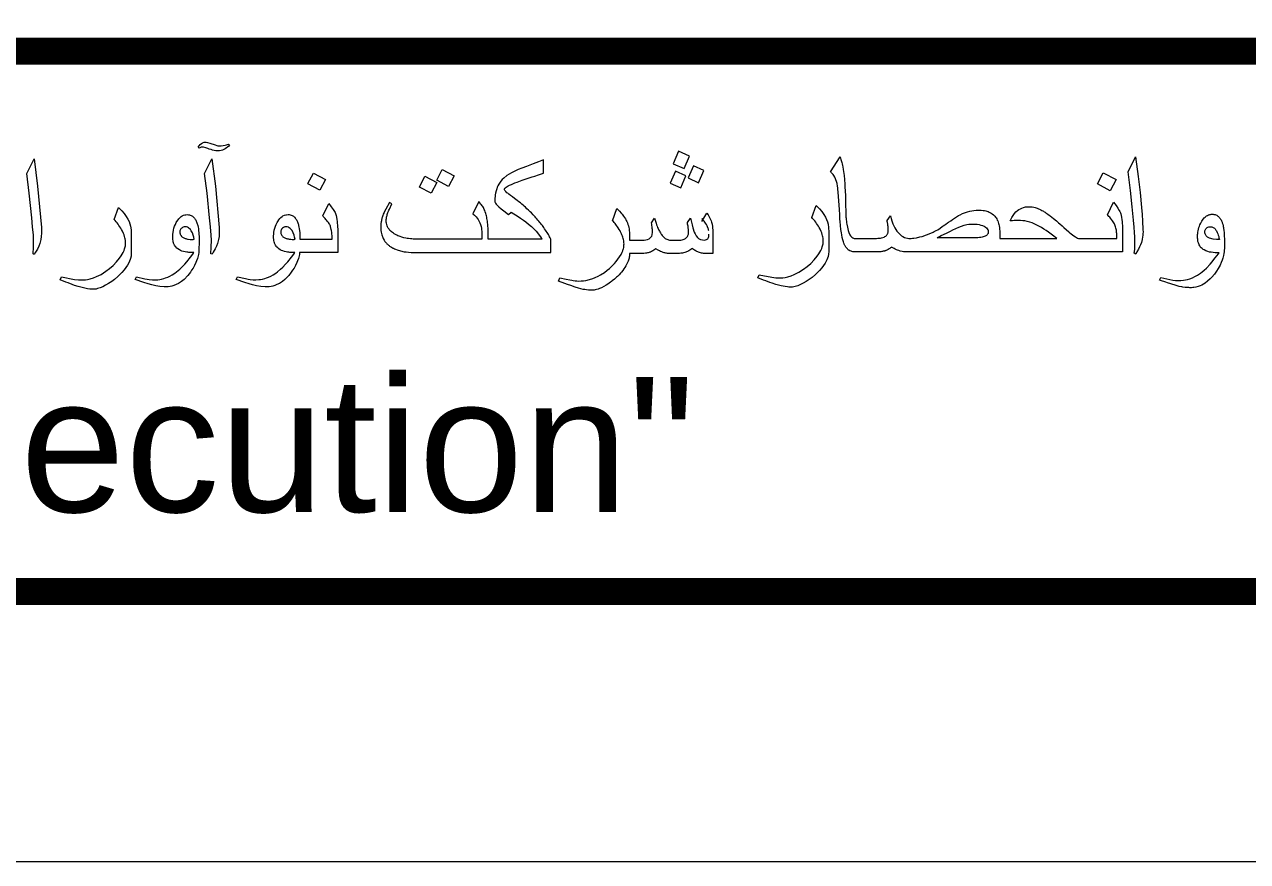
# Model space of a CAD drawing. Header units: inches. Extents: x -350577 to -266477, y -437959 to -377535.
# Drawn here: x -267154.04 to -267131.39, y -437958.8 to -437943.31 of the extents above; entities that cross this region are included whole.
import ezdxf

# ---------------------------------------------------------------- set-up
doc = ezdxf.new("R2010")
doc.units = ezdxf.units.IN
doc.header["$MEASUREMENT"] = 0
for name, color, linetype, lineweight in [('AZ_Title Line', 91, 'Continuous', 9), ('ORGINAL', 7, 'Continuous', 13), ('title', 7, 'Continuous', 15)]:
    doc.layers.add(name, color=color, linetype=linetype, lineweight=lineweight)
doc.styles.get("Standard").update_dxf_attribs({"font": 'arial.ttf'})

# ---------------------------------------------------------------- blocks, each defined once
blk = doc.blocks.new('l')
at = {"layer": 'ORGINAL'}
blk.add_line((-42.346, 6.518), (-42.352, 6.272), dxfattribs=at)
for points in [[(-42.361, 8.222), (-42.325, 8.269), (-42.302, 8.289), (-42.283, 8.302), (-42.255, 8.311), (-42.224, 8.313), (-42.216, 8.312), (-42.191, 8.305), (-42.148, 8.293), (-42.051, 8.263), (-42.02, 8.255), (-41.996, 8.249), (-41.967, 8.246), (-41.936, 8.246), (-41.9, 8.25), (-41.864, 8.257), (-41.838, 8.264), (-41.82, 8.27), (-41.803, 8.278), (-41.783, 8.257), (-41.798, 8.243), (-41.818, 8.223), (-41.837, 8.206), (-41.864, 8.189), (-41.885, 8.178), (-41.911, 8.168), (-41.937, 8.16), (-41.965, 8.156), (-41.987, 8.155), (-42.003, 8.154), (-42.034, 8.156), (-42.064, 8.16), (-42.1, 8.168), (-42.124, 8.176), (-42.157, 8.187), (-42.185, 8.195), (-42.221, 8.207), (-42.265, 8.221), (-42.275, 8.222), (-42.29, 8.221), (-42.305, 8.219), (-42.32, 8.214), (-42.346, 8.202), (-42.361, 8.222)], [(-45.421, 6.249), (-45.413, 6.372), (-45.41, 6.5), (-45.416, 6.594), (-45.43, 6.748), (-45.445, 6.914), (-45.491, 7.372), (-45.535, 7.735), (-45.403, 8.004), (-45.337, 7.5), (-45.267, 6.734), (-45.264, 6.632), (-45.268, 6.569), (-45.276, 6.513), (-45.283, 6.488), (-45.298, 6.439), (-45.315, 6.392), (-45.341, 6.336), (-45.375, 6.277), (-45.398, 6.237), (-45.421, 6.249)], [(-42.128, 6.25), (-42.121, 6.373), (-42.118, 6.501), (-42.124, 6.595), (-42.137, 6.749), (-42.152, 6.914), (-42.198, 7.372), (-42.243, 7.736), (-42.111, 8.004), (-42.045, 7.501), (-41.974, 6.735), (-41.972, 6.633), (-41.976, 6.57), (-41.984, 6.514), (-41.99, 6.488), (-42.005, 6.44), (-42.022, 6.392), (-42.049, 6.337), (-42.083, 6.277), (-42.105, 6.238), (-42.128, 6.25)], [(-35.969, 7.985), (-36.062, 7.95), (-36.156, 7.914), (-36.28, 7.865), (-36.367, 7.832), (-36.433, 7.805), (-36.496, 7.776), (-36.558, 7.745), (-36.605, 7.72), (-36.643, 7.695), (-36.699, 7.649), (-36.73, 7.622), (-36.757, 7.592), (-36.772, 7.571), (-36.796, 7.535), (-36.81, 7.508), (-36.823, 7.478), (-36.833, 7.451), (-36.846, 7.412), (-36.854, 7.37), (-36.859, 7.342), (-36.868, 7.247), (-36.868, 7.223), (-36.867, 7.208), (-36.863, 7.198), (-36.857, 7.185), (-36.846, 7.168), (-36.834, 7.154), (-36.82, 7.139), (-36.793, 7.115), (-36.749, 7.08), (-36.704, 7.046), (-36.612, 6.976), (-36.566, 7.021), (-36.435, 6.94), (-36.392, 6.91), (-36.335, 6.871), (-36.292, 6.839), (-36.242, 6.799), (-36.19, 6.753), (-36.156, 6.72), (-36.105, 6.664), (-36.079, 6.633), (-36.049, 6.595), (-36.024, 6.562), (-36.002, 6.53), (-35.994, 6.518), (-36.994, 6.518), (-36.994, 6.726), (-36.996, 6.75), (-36.999, 6.793), (-37.003, 6.825), (-37.006, 6.853), (-37.009, 6.874), (-37.014, 6.903), (-37.019, 6.927), (-37.024, 6.949), (-37.028, 6.969), (-37.036, 6.995), (-37.046, 7.024), (-37.055, 7.048), (-37.064, 7.07), (-37.072, 7.086), (-37.081, 7.104), (-37.092, 7.123), (-37.103, 7.137), (-37.113, 7.151), (-37.127, 7.168), (-37.165, 7.217), (-37.274, 6.986), (-37.245, 6.962), (-37.214, 6.93), (-37.193, 6.907), (-37.176, 6.88), (-37.158, 6.848), (-37.144, 6.819), (-37.136, 6.793), (-37.124, 6.753), (-37.118, 6.722), (-37.114, 6.697), (-37.11, 6.658), (-37.107, 6.614), (-37.106, 6.575), (-37.106, 6.519), (-38.308, 6.519), (-38.354, 6.52), (-38.38, 6.521), (-38.405, 6.523), (-38.43, 6.525), (-38.465, 6.529), (-38.494, 6.534), (-38.519, 6.538), (-38.553, 6.546), (-38.588, 6.555), (-38.619, 6.565), (-38.639, 6.573), (-38.663, 6.582), (-38.684, 6.592), (-38.708, 6.604), (-38.734, 6.619), (-38.748, 6.628), (-38.766, 6.641), (-38.782, 6.653), (-38.797, 6.666), (-38.812, 6.682), (-38.828, 6.701), (-38.842, 6.723), (-38.855, 6.747), (-38.863, 6.766), (-38.869, 6.787), (-38.875, 6.814), (-38.878, 6.831), (-38.879, 6.849), (-38.879, 6.867), (-38.878, 6.88), (-38.876, 6.903), (-38.874, 6.923), (-38.87, 6.942), (-38.865, 6.959), (-38.86, 6.978), (-38.855, 6.995), (-38.849, 7.013), (-38.844, 7.025), (-38.838, 7.039), (-38.831, 7.057), (-38.822, 7.074), (-38.777, 7.171), (-38.82, 7.197), (-38.89, 7.072), (-38.911, 7.032), (-38.92, 7.011), (-38.934, 6.979), (-38.944, 6.954), (-38.95, 6.936), (-38.954, 6.922), (-38.959, 6.905), (-38.963, 6.889), (-38.966, 6.875), (-38.97, 6.857), (-38.974, 6.837), (-38.978, 6.811), (-38.98, 6.787), (-38.981, 6.748), (-38.981, 6.727), (-38.98, 6.697), (-38.978, 6.677), (-38.974, 6.647), (-38.969, 6.625), (-38.963, 6.598), (-38.957, 6.581), (-38.951, 6.565), (-38.945, 6.548), (-38.935, 6.529), (-38.921, 6.503), (-38.913, 6.49), (-38.903, 6.476), (-38.894, 6.464), (-38.886, 6.455), (-38.875, 6.444), (-38.867, 6.435), (-38.859, 6.427), (-38.848, 6.417), (-38.837, 6.407), (-38.825, 6.399), (-38.817, 6.392), (-38.806, 6.384), (-38.794, 6.377), (-38.782, 6.369), (-38.766, 6.36), (-38.756, 6.354), (-38.745, 6.349), (-38.729, 6.341), (-38.711, 6.334), (-38.679, 6.321), (-38.659, 6.315), (-38.635, 6.307), (-38.613, 6.301), (-38.592, 6.297), (-38.573, 6.292), (-38.545, 6.287), (-38.513, 6.283), (-38.468, 6.278), (-38.419, 6.274), (-38.386, 6.273), (-38.363, 6.273), (-35.831, 6.273), (-35.831, 6.519), (-35.843, 6.543), (-35.854, 6.563), (-35.863, 6.58), (-35.877, 6.603), (-35.888, 6.622), (-35.899, 6.641), (-35.917, 6.668), (-35.93, 6.688), (-35.946, 6.712), (-35.961, 6.733), (-35.975, 6.752), (-35.988, 6.77), (-36.006, 6.793), (-36.02, 6.812), (-36.034, 6.829), (-36.053, 6.852), (-36.07, 6.873), (-36.09, 6.896), (-36.109, 6.916), (-36.124, 6.933), (-36.141, 6.952), (-36.16, 6.971), (-36.192, 7.005), (-36.216, 7.027), (-36.244, 7.055), (-36.275, 7.083), (-36.303, 7.108), (-36.326, 7.129), (-36.345, 7.146), (-36.369, 7.166), (-36.395, 7.188), (-36.425, 7.212), (-36.456, 7.236), (-36.502, 7.271), (-36.543, 7.301), (-36.579, 7.328), (-36.609, 7.35), (-36.63, 7.367), (-36.644, 7.379), (-36.665, 7.4), (-36.673, 7.41), (-36.681, 7.42), (-36.687, 7.429), (-36.689, 7.437), (-36.689, 7.444), (-36.688, 7.45), (-36.685, 7.455), (-36.68, 7.462), (-36.672, 7.469), (-36.658, 7.479), (-36.641, 7.491), (-36.619, 7.504), (-36.596, 7.515), (-36.561, 7.531), (-36.533, 7.544), (-36.495, 7.559), (-36.456, 7.575), (-36.422, 7.588), (-36.363, 7.608), (-36.308, 7.628), (-36.252, 7.646), (-36.178, 7.671), (-36.13, 7.687), (-36.058, 7.711), (-35.968, 7.741), (-35.969, 7.985)], [(-25.519, 6.971), (-25.408, 7.205), (-25.36, 7.143), (-25.326, 7.092), (-25.302, 7.052), (-25.291, 7.03), (-25.281, 7.008), (-25.273, 6.986), (-25.266, 6.955), (-25.261, 6.927), (-25.252, 6.876), (-25.249, 6.845), (-25.246, 6.812), (-25.243, 6.766), (-25.241, 6.723), (-25.241, 6.682), (-25.241, 6.667), (-25.241, 6.283), (-29.258, 6.283), (-29.275, 6.285), (-29.3, 6.287), (-29.325, 6.29), (-29.361, 6.298), (-29.386, 6.306), (-29.408, 6.315), (-29.429, 6.324), (-29.451, 6.336), (-29.474, 6.348), (-29.496, 6.36), (-29.518, 6.373), (-29.525, 6.367), (-29.54, 6.356), (-29.553, 6.347), (-29.567, 6.337), (-29.58, 6.329), (-29.596, 6.32), (-29.609, 6.314), (-29.619, 6.31), (-29.627, 6.307), (-29.634, 6.304), (-29.642, 6.302), (-29.651, 6.299), (-29.661, 6.297), (-29.673, 6.294), (-29.687, 6.292), (-29.702, 6.29), (-29.721, 6.287), (-29.737, 6.286), (-29.757, 6.285), (-29.787, 6.284), (-29.803, 6.284), (-29.828, 6.283), (-30.21, 6.283), (-30.236, 6.285), (-30.257, 6.29), (-30.271, 6.295), (-30.287, 6.302), (-30.295, 6.305), (-30.306, 6.312), (-30.315, 6.318), (-30.329, 6.33), (-30.337, 6.337), (-30.345, 6.345), (-30.351, 6.353), (-30.357, 6.36), (-30.365, 6.372), (-30.373, 6.383), (-30.379, 6.395), (-30.384, 6.404), (-30.39, 6.415), (-30.395, 6.425), (-30.399, 6.435), (-30.403, 6.446), (-30.411, 6.469), (-30.424, 6.508), (-30.432, 6.551), (-30.442, 6.597), (-30.448, 6.638), (-30.457, 6.7), (-30.466, 6.772), (-30.473, 6.848), (-30.477, 6.891), (-30.48, 6.966), (-30.486, 7.068), (-30.495, 7.229), (-30.506, 7.39), (-30.512, 7.441), (-30.515, 7.469), (-30.519, 7.5), (-30.529, 7.546), (-30.539, 7.585), (-30.549, 7.614), (-30.556, 7.634), (-30.565, 7.652), (-30.572, 7.668), (-30.59, 7.696), (-30.603, 7.713), (-30.615, 7.729), (-30.624, 7.74), (-30.632, 7.748), (-30.64, 7.757), (-30.649, 7.764), (-30.472, 8.043), (-30.457, 7.994), (-30.451, 7.973), (-30.443, 7.939), (-30.437, 7.915), (-30.429, 7.88), (-30.425, 7.856), (-30.415, 7.809), (-30.409, 7.768), (-30.399, 7.697), (-30.392, 7.623), (-30.385, 7.537), (-30.383, 7.487), (-30.379, 7.409), (-30.376, 7.326), (-30.372, 7.22), (-30.364, 6.964), (-30.364, 6.927), (-30.363, 6.909), (-30.361, 6.891), (-30.354, 6.841), (-30.352, 6.818), (-30.348, 6.797), (-30.339, 6.74), (-30.323, 6.677), (-30.312, 6.639), (-30.3, 6.612), (-30.292, 6.597), (-30.279, 6.578), (-30.263, 6.562), (-30.255, 6.554), (-30.24, 6.544), (-30.226, 6.538), (-30.211, 6.534), (-30.207, 6.533), (-30.199, 6.533), (-29.82, 6.534), (-29.8, 6.534), (-29.777, 6.535), (-29.751, 6.536), (-29.727, 6.539), (-29.704, 6.543), (-29.681, 6.548), (-29.659, 6.556), (-29.642, 6.565), (-29.625, 6.577), (-29.614, 6.589), (-29.608, 6.596), (-29.601, 6.606), (-29.596, 6.616), (-29.592, 6.626), (-29.588, 6.636), (-29.585, 6.648), (-29.583, 6.659), (-29.582, 6.668), (-29.581, 6.68), (-29.581, 6.702), (-29.582, 6.716), (-29.583, 6.73), (-29.585, 6.754), (-29.586, 6.77), (-29.591, 6.798), (-29.595, 6.828), (-29.599, 6.846), (-29.602, 6.863), (-29.541, 6.951), (-29.529, 6.903), (-29.516, 6.859), (-29.495, 6.803), (-29.478, 6.763), (-29.457, 6.727), (-29.441, 6.698), (-29.42, 6.668), (-29.405, 6.649), (-29.386, 6.627), (-29.361, 6.602), (-29.335, 6.58), (-29.309, 6.565), (-29.283, 6.552), (-29.256, 6.542), (-29.226, 6.535), (-29.198, 6.533), (-29.183, 6.533), (-29.156, 6.534), (-29.133, 6.536), (-29.106, 6.539), (-29.057, 6.546), (-28.994, 6.56), (-28.956, 6.571), (-28.934, 6.577), (-28.893, 6.591), (-28.854, 6.605), (-28.812, 6.621), (-28.793, 6.629), (-28.752, 6.648), (-28.731, 6.658), (-28.695, 6.677), (-28.665, 6.694), (-28.619, 6.724), (-28.582, 6.75), (-28.562, 6.764), (-28.535, 6.783), (-28.515, 6.797), (-28.482, 6.821), (-28.467, 6.831), (-28.424, 6.861), (-28.391, 6.883), (-28.352, 6.91), (-28.32, 6.93), (-28.28, 6.954), (-28.247, 6.971), (-28.203, 6.992), (-28.153, 7.014), (-28.112, 7.027), (-28.072, 7.037), (-28.034, 7.045), (-27.996, 7.051), (-27.952, 7.054), (-27.935, 7.055), (-27.887, 7.056), (-27.86, 7.054), (-27.821, 7.05), (-27.801, 7.047), (-27.776, 7.041), (-27.757, 7.036), (-27.733, 7.028), (-27.713, 7.019), (-27.69, 7.008), (-27.674, 6.999), (-27.654, 6.985), (-27.632, 6.966), (-27.61, 6.944), (-27.594, 6.926), (-27.585, 6.911), (-27.573, 6.893), (-27.561, 6.872), (-27.554, 6.856), (-27.545, 6.836), (-27.537, 6.811), (-27.53, 6.787), (-27.526, 6.767), (-27.522, 6.737), (-27.518, 6.706), (-27.516, 6.669), (-27.516, 6.533), (-26.46, 6.533), (-26.538, 6.592), (-26.586, 6.628), (-26.616, 6.648), (-26.655, 6.676), (-26.697, 6.703), (-26.743, 6.733), (-26.791, 6.761), (-26.831, 6.78), (-26.88, 6.803), (-26.915, 6.819), (-26.961, 6.833), (-27.011, 6.846), (-27.05, 6.856), (-27.088, 6.861), (-27.129, 6.864), (-27.172, 6.866), (-27.211, 6.866), (-27.237, 6.864), (-27.252, 6.863), (-27.28, 6.86), (-27.303, 6.858), (-27.322, 6.855), (-27.291, 6.918), (-27.268, 6.959), (-27.24, 6.996), (-27.216, 7.023), (-27.186, 7.048), (-27.164, 7.065), (-27.134, 7.083), (-27.108, 7.093), (-27.075, 7.106), (-27.039, 7.115), (-26.999, 7.119), (-26.962, 7.12), (-26.94, 7.119), (-26.914, 7.116), (-26.882, 7.11), (-26.859, 7.105), (-26.821, 7.092), (-26.801, 7.083), (-26.782, 7.075), (-26.758, 7.064), (-26.734, 7.051), (-26.719, 7.043), (-26.704, 7.034), (-26.691, 7.026), (-26.676, 7.017), (-26.664, 7.009), (-26.641, 6.994), (-26.623, 6.981), (-26.599, 6.964), (-26.581, 6.95), (-26.553, 6.928), (-26.519, 6.899), (-26.467, 6.856), (-26.429, 6.823), (-26.404, 6.802), (-26.362, 6.765), (-26.328, 6.735), (-26.237, 6.654), (-26.215, 6.636), (-26.169, 6.599), (-26.142, 6.579), (-26.115, 6.56), (-26.094, 6.549), (-26.073, 6.538), (-26.057, 6.533), (-25.346, 6.533), (-25.346, 6.563), (-25.347, 6.59), (-25.349, 6.625), (-25.351, 6.645), (-25.356, 6.686), (-25.364, 6.725), (-25.369, 6.745), (-25.376, 6.766), (-25.382, 6.783), (-25.391, 6.802), (-25.401, 6.821), (-25.413, 6.84), (-25.427, 6.859), (-25.445, 6.883), (-25.465, 6.908), (-25.479, 6.924), (-25.495, 6.941), (-25.512, 6.961), (-25.519, 6.971)], [(-25.137, 7.766), (-25.001, 8.04), (-24.953, 7.679), (-24.918, 7.384), (-24.891, 7.107), (-24.879, 6.975), (-24.871, 6.854), (-24.864, 6.7), (-24.862, 6.65), (-24.863, 6.624), (-24.865, 6.589), (-24.869, 6.562), (-24.878, 6.511), (-24.893, 6.459), (-24.909, 6.415), (-24.928, 6.374), (-24.947, 6.335), (-24.974, 6.285), (-24.998, 6.244), (-25.024, 6.258), (-25.021, 6.29), (-25.017, 6.333), (-25.014, 6.381), (-25.012, 6.416), (-25.012, 6.455), (-25.014, 6.51), (-25.016, 6.564), (-25.02, 6.642), (-25.027, 6.738), (-25.038, 6.872), (-25.062, 7.12), (-25.094, 7.418), (-25.137, 7.766)], [(-40.329, 7.547), (-40.229, 7.74), (-40.004, 7.623), (-40.108, 7.424), (-40.332, 7.541)], [(-25.707, 7.541), (-25.599, 7.745), (-25.362, 7.62), (-25.47, 7.415), (-25.707, 7.541)], [(-43.917, 6.882), (-43.837, 7.105), (-43.774, 7.041), (-43.734, 6.994), (-43.695, 6.94), (-43.664, 6.89), (-43.643, 6.844), (-43.63, 6.804), (-43.619, 6.758), (-43.607, 6.694), (-43.603, 6.612), (-43.602, 6.488), (-43.602, 6.27), (-43.603, 6.252), (-43.607, 6.205), (-43.618, 6.16), (-43.642, 6.094), (-43.672, 6.038), (-43.735, 5.951), (-43.776, 5.9), (-43.849, 5.827), (-43.911, 5.774), (-43.965, 5.735), (-44.024, 5.695), (-44.079, 5.666), (-44.129, 5.639), (-44.178, 5.618), (-44.226, 5.603), (-44.255, 5.596), (-44.278, 5.593), (-44.314, 5.593), (-44.344, 5.594), (-44.37, 5.596), (-44.412, 5.602), (-44.485, 5.615), (-44.536, 5.628), (-44.587, 5.643), (-44.651, 5.664), (-44.698, 5.681), (-44.768, 5.708), (-44.814, 5.724), (-44.919, 5.764), (-44.894, 5.821), (-44.656, 5.775), (-44.582, 5.766), (-44.507, 5.764), (-44.452, 5.768), (-44.413, 5.774), (-44.361, 5.784), (-44.304, 5.802), (-44.246, 5.825), (-44.161, 5.867), (-44.071, 5.924), (-44.005, 5.974), (-43.938, 6.032), (-43.878, 6.097), (-43.819, 6.167), (-43.787, 6.212), (-43.753, 6.271), (-43.736, 6.308), (-43.725, 6.338), (-43.714, 6.375), (-43.71, 6.396), (-43.707, 6.419), (-43.706, 6.447), (-43.708, 6.472), (-43.71, 6.497), (-43.714, 6.523), (-43.72, 6.545), (-43.726, 6.57), (-43.736, 6.598), (-43.746, 6.624), (-43.766, 6.665), (-43.782, 6.697), (-43.797, 6.722), (-43.814, 6.748), (-43.83, 6.772), (-43.847, 6.794), (-43.866, 6.819), (-43.883, 6.84), (-43.903, 6.865), (-43.917, 6.882)], [(-40.054, 6.949), (-39.944, 7.18), (-39.897, 7.119), (-39.861, 7.068), (-39.828, 7.012), (-39.807, 6.954), (-39.794, 6.888), (-39.789, 6.838), (-39.781, 6.756), (-39.779, 6.696), (-39.778, 6.626), (-39.778, 6.273), (-40.484, 6.273), (-40.489, 6.236), (-40.507, 6.163), (-40.523, 6.12), (-40.536, 6.086), (-40.562, 6.033), (-40.588, 5.984), (-40.615, 5.943), (-40.638, 5.909), (-40.686, 5.847), (-40.757, 5.774), (-40.802, 5.738), (-40.856, 5.701), (-40.903, 5.678), (-40.942, 5.661), (-40.98, 5.651), (-41.014, 5.642), (-41.047, 5.638), (-41.121, 5.636), (-41.204, 5.641), (-41.28, 5.656), (-41.354, 5.672), (-41.42, 5.694), (-41.498, 5.716), (-41.658, 5.774), (-41.634, 5.824), (-41.485, 5.788), (-41.439, 5.778), (-41.399, 5.771), (-41.343, 5.764), (-41.293, 5.765), (-41.242, 5.769), (-41.206, 5.773), (-41.173, 5.78), (-41.131, 5.79), (-41.098, 5.801), (-41.058, 5.817), (-41.019, 5.835), (-40.976, 5.858), (-40.926, 5.89), (-40.894, 5.914), (-40.836, 5.963), (-40.794, 6.002), (-40.743, 6.056), (-40.703, 6.102), (-40.635, 6.187), (-40.594, 6.241), (-40.572, 6.27), (-40.603, 6.271), (-40.632, 6.272), (-40.664, 6.274), (-40.685, 6.277), (-40.706, 6.28), (-40.732, 6.284), (-40.764, 6.291), (-40.794, 6.3), (-40.821, 6.311), (-40.842, 6.322), (-40.87, 6.339), (-40.89, 6.356), (-40.91, 6.376), (-40.921, 6.39), (-40.93, 6.406), (-40.938, 6.421), (-40.948, 6.443), (-40.951, 6.453), (-40.956, 6.469), (-40.96, 6.491), (-40.964, 6.515), (-40.965, 6.542), (-40.966, 6.566), (-40.965, 6.582), (-40.964, 6.613), (-40.96, 6.645), (-40.953, 6.685), (-40.943, 6.722), (-40.931, 6.758), (-40.918, 6.79), (-40.899, 6.827), (-40.888, 6.847), (-40.868, 6.877), (-40.851, 6.899), (-40.831, 6.92), (-40.81, 6.937), (-40.792, 6.949), (-40.766, 6.962), (-40.739, 6.969), (-40.725, 6.972), (-40.696, 6.974), (-40.675, 6.973), (-40.656, 6.969), (-40.641, 6.965), (-40.623, 6.958), (-40.609, 6.951), (-40.599, 6.943), (-40.586, 6.934), (-40.574, 6.923), (-40.564, 6.91), (-40.554, 6.898), (-40.545, 6.884), (-40.538, 6.87), (-40.529, 6.852), (-40.523, 6.838), (-40.517, 6.822), (-40.51, 6.804), (-40.506, 6.79), (-40.502, 6.772), (-40.496, 6.742), (-40.49, 6.714), (-40.485, 6.674), (-40.482, 6.644), (-40.481, 6.616), (-40.478, 6.56), (-40.477, 6.519), (-39.882, 6.519), (-39.881, 6.543), (-39.882, 6.562), (-39.884, 6.584), (-39.885, 6.614), (-39.888, 6.642), (-39.894, 6.68), (-39.898, 6.7), (-39.904, 6.726), (-39.909, 6.742), (-39.914, 6.759), (-39.921, 6.775), (-39.929, 6.791), (-39.939, 6.809), (-39.95, 6.824), (-39.962, 6.841), (-39.972, 6.854), (-39.985, 6.871), (-39.997, 6.885), (-40.011, 6.902), (-40.028, 6.921), (-40.046, 6.941), (-40.054, 6.949)], [(-33.031, 6.846), (-32.939, 7.001), (-32.918, 6.967), (-32.898, 6.933), (-32.877, 6.894), (-32.869, 6.872), (-32.862, 6.855), (-32.854, 6.832), (-32.845, 6.797), (-32.839, 6.754), (-32.835, 6.726), (-32.831, 6.688), (-32.83, 6.655), (-32.829, 6.612), (-32.829, 6.252), (-32.945, 6.252), (-32.969, 6.253), (-32.987, 6.254), (-33.003, 6.256), (-33.023, 6.258), (-33.041, 6.262), (-33.061, 6.266), (-33.078, 6.271), (-33.093, 6.277), (-33.109, 6.283), (-33.129, 6.292), (-33.141, 6.298), (-33.157, 6.307), (-33.172, 6.316), (-33.187, 6.327), (-33.201, 6.338), (-33.212, 6.347), (-33.221, 6.34), (-33.238, 6.328), (-33.257, 6.314), (-33.273, 6.304), (-33.287, 6.296), (-33.302, 6.288), (-33.316, 6.282), (-33.333, 6.276), (-33.352, 6.27), (-33.374, 6.265), (-33.395, 6.261), (-33.424, 6.257), (-33.446, 6.255), (-33.468, 6.253), (-33.508, 6.252), (-33.638, 6.252), (-33.652, 6.253), (-33.67, 6.255), (-33.689, 6.258), (-33.702, 6.261), (-33.717, 6.264), (-33.733, 6.268), (-33.75, 6.274), (-33.762, 6.278), (-33.777, 6.284), (-33.797, 6.293), (-33.817, 6.302), (-33.842, 6.316), (-33.886, 6.341), (-33.903, 6.329), (-33.924, 6.314), (-33.944, 6.302), (-33.966, 6.29), (-33.985, 6.281), (-34, 6.275), (-34.012, 6.27), (-34.026, 6.266), (-34.039, 6.263), (-34.058, 6.26), (-34.075, 6.258), (-34.108, 6.254), (-34.164, 6.252), (-34.192, 6.252), (-34.373, 6.252), (-34.373, 6.235), (-34.373, 6.225), (-34.376, 6.204), (-34.38, 6.183), (-34.382, 6.17), (-34.386, 6.151), (-34.393, 6.13), (-34.398, 6.112), (-34.405, 6.096), (-34.414, 6.076), (-34.427, 6.048), (-34.441, 6.022), (-34.459, 5.995), (-34.476, 5.969), (-34.497, 5.94), (-34.524, 5.907), (-34.54, 5.887), (-34.566, 5.86), (-34.582, 5.843), (-34.598, 5.827), (-34.612, 5.813), (-34.651, 5.779), (-34.694, 5.745), (-34.71, 5.732), (-34.727, 5.72), (-34.776, 5.687), (-34.809, 5.666), (-34.848, 5.644), (-34.895, 5.62), (-34.928, 5.605), (-34.956, 5.594), (-34.987, 5.585), (-35.012, 5.579), (-35.027, 5.576), (-35.047, 5.573), (-35.065, 5.572), (-35.091, 5.574), (-35.114, 5.575), (-35.135, 5.576), (-35.168, 5.58), (-35.201, 5.584), (-35.231, 5.59), (-35.277, 5.601), (-35.318, 5.612), (-35.38, 5.63), (-35.459, 5.658), (-35.521, 5.681), (-35.569, 5.699), (-35.687, 5.744), (-35.663, 5.801), (-35.549, 5.779), (-35.477, 5.765), (-35.442, 5.759), (-35.418, 5.755), (-35.378, 5.75), (-35.351, 5.747), (-35.313, 5.744), (-35.267, 5.745), (-35.224, 5.747), (-35.181, 5.753), (-35.112, 5.769), (-35.053, 5.789), (-35.007, 5.808), (-34.957, 5.832), (-34.909, 5.859), (-34.839, 5.903), (-34.785, 5.944), (-34.746, 5.976), (-34.705, 6.013), (-34.68, 6.038), (-34.65, 6.07), (-34.62, 6.106), (-34.589, 6.146), (-34.557, 6.19), (-34.531, 6.234), (-34.508, 6.278), (-34.499, 6.301), (-34.489, 6.331), (-34.486, 6.342), (-34.481, 6.362), (-34.477, 6.386), (-34.476, 6.411), (-34.475, 6.433), (-34.476, 6.448), (-34.478, 6.468), (-34.481, 6.488), (-34.485, 6.512), (-34.491, 6.534), (-34.496, 6.553), (-34.503, 6.573), (-34.514, 6.601), (-34.521, 6.617), (-34.527, 6.632), (-34.538, 6.652), (-34.548, 6.671), (-34.564, 6.699), (-34.582, 6.726), (-34.595, 6.746), (-34.613, 6.772), (-34.628, 6.791), (-34.642, 6.808), (-34.658, 6.827), (-34.672, 6.844), (-34.687, 6.861), (-34.607, 7.084), (-34.579, 7.058), (-34.558, 7.036), (-34.526, 7.001), (-34.509, 6.98), (-34.484, 6.947), (-34.464, 6.917), (-34.451, 6.897), (-34.442, 6.882), (-34.433, 6.864), (-34.424, 6.845), (-34.412, 6.819), (-34.403, 6.791), (-34.394, 6.765), (-34.387, 6.734), (-34.382, 6.709), (-34.377, 6.68), (-34.374, 6.645), (-34.373, 6.614), (-34.373, 6.498), (-34.134, 6.498), (-34.104, 6.502), (-34.071, 6.506), (-34.038, 6.515), (-34.012, 6.526), (-33.992, 6.541), (-33.976, 6.556), (-33.963, 6.576), (-33.954, 6.599), (-33.951, 6.614), (-33.948, 6.638), (-33.948, 6.658), (-33.948, 6.68), (-33.95, 6.7), (-33.951, 6.717), (-33.954, 6.744), (-33.958, 6.77), (-33.962, 6.794), (-33.968, 6.823), (-33.91, 6.908), (-33.899, 6.872), (-33.881, 6.815), (-33.871, 6.785), (-33.861, 6.758), (-33.853, 6.737), (-33.845, 6.718), (-33.836, 6.698), (-33.829, 6.683), (-33.819, 6.665), (-33.812, 6.652), (-33.802, 6.635), (-33.789, 6.614), (-33.781, 6.603), (-33.769, 6.587), (-33.752, 6.568), (-33.744, 6.561), (-33.738, 6.555), (-33.731, 6.549), (-33.723, 6.542), (-33.712, 6.534), (-33.701, 6.527), (-33.683, 6.518), (-33.665, 6.51), (-33.649, 6.506), (-33.633, 6.502), (-33.616, 6.5), (-33.601, 6.498), (-33.48, 6.498), (-33.45, 6.5), (-33.424, 6.503), (-33.4, 6.507), (-33.38, 6.512), (-33.36, 6.519), (-33.347, 6.526), (-33.334, 6.533), (-33.322, 6.542), (-33.311, 6.553), (-33.301, 6.567), (-33.295, 6.578), (-33.291, 6.589), (-33.287, 6.599), (-33.284, 6.613), (-33.281, 6.628), (-33.28, 6.642), (-33.281, 6.667), (-33.282, 6.695), (-33.285, 6.726), (-33.29, 6.762), (-33.297, 6.795), (-33.302, 6.824), (-33.242, 6.909), (-33.214, 6.786), (-33.201, 6.729), (-33.175, 6.65), (-33.16, 6.619), (-33.138, 6.581), (-33.116, 6.552), (-33.093, 6.532), (-33.06, 6.514), (-33.021, 6.504), (-32.982, 6.503), (-32.964, 6.505), (-32.95, 6.51), (-32.938, 6.516), (-32.926, 6.526), (-32.916, 6.538), (-32.909, 6.552), (-32.905, 6.567), (-32.904, 6.583), (-32.903, 6.595), (-32.905, 6.611)], [(-30.995, 6.92), (-30.915, 7.143), (-30.852, 7.079), (-30.813, 7.032), (-30.774, 6.978), (-30.743, 6.928), (-30.722, 6.882), (-30.708, 6.842), (-30.697, 6.796), (-30.685, 6.732), (-30.681, 6.651), (-30.68, 6.527), (-30.68, 6.308), (-30.681, 6.29), (-30.685, 6.243), (-30.696, 6.198), (-30.721, 6.133), (-30.75, 6.076), (-30.813, 5.99), (-30.855, 5.938), (-30.927, 5.865), (-30.989, 5.812), (-31.043, 5.773), (-31.102, 5.734), (-31.158, 5.704), (-31.207, 5.677), (-31.256, 5.656), (-31.304, 5.641), (-31.333, 5.635), (-31.357, 5.632), (-31.393, 5.632), (-31.423, 5.632), (-31.449, 5.635), (-31.491, 5.64), (-31.563, 5.653), (-31.614, 5.666), (-31.666, 5.681), (-31.73, 5.703), (-31.777, 5.719), (-31.846, 5.746), (-31.892, 5.762), (-31.998, 5.803), (-31.973, 5.86), (-31.735, 5.814), (-31.661, 5.805), (-31.585, 5.802), (-31.531, 5.806), (-31.491, 5.812), (-31.439, 5.823), (-31.382, 5.841), (-31.325, 5.863), (-31.239, 5.905), (-31.15, 5.962), (-31.084, 6.012), (-31.017, 6.07), (-30.956, 6.135), (-30.898, 6.205), (-30.866, 6.25), (-30.832, 6.309), (-30.814, 6.346), (-30.804, 6.376), (-30.792, 6.413), (-30.788, 6.434), (-30.785, 6.457), (-30.785, 6.485), (-30.786, 6.511), (-30.788, 6.535), (-30.793, 6.562), (-30.799, 6.583), (-30.805, 6.608), (-30.814, 6.636), (-30.825, 6.663), (-30.844, 6.704), (-30.861, 6.735), (-30.876, 6.761), (-30.892, 6.786), (-30.909, 6.811), (-30.925, 6.833), (-30.944, 6.857), (-30.962, 6.879), (-30.982, 6.903), (-30.995, 6.92)], [(-42.352, 6.272), (-42.358, 6.235), (-42.375, 6.162), (-42.392, 6.119), (-42.404, 6.085), (-42.431, 6.032), (-42.456, 5.983), (-42.484, 5.942), (-42.507, 5.908), (-42.554, 5.845), (-42.625, 5.773), (-42.671, 5.737), (-42.725, 5.7), (-42.771, 5.677), (-42.811, 5.66), (-42.849, 5.65), (-42.883, 5.641), (-42.916, 5.637), (-42.99, 5.635), (-43.073, 5.64), (-43.149, 5.655), (-43.223, 5.671), (-43.289, 5.693), (-43.367, 5.715), (-43.527, 5.773), (-43.503, 5.823), (-43.354, 5.787), (-43.308, 5.777), (-43.268, 5.769), (-43.212, 5.763), (-43.161, 5.764), (-43.11, 5.768), (-43.075, 5.772), (-43.042, 5.779), (-43, 5.789), (-42.967, 5.8), (-42.926, 5.816), (-42.888, 5.833), (-42.845, 5.857), (-42.795, 5.889), (-42.763, 5.913), (-42.704, 5.962), (-42.663, 6.001), (-42.611, 6.055), (-42.572, 6.101), (-42.504, 6.186), (-42.463, 6.24), (-42.441, 6.269), (-42.472, 6.27), (-42.501, 6.271), (-42.533, 6.273), (-42.554, 6.275), (-42.575, 6.279), (-42.601, 6.283), (-42.633, 6.29), (-42.663, 6.299), (-42.69, 6.31), (-42.711, 6.321), (-42.739, 6.338), (-42.758, 6.355), (-42.779, 6.375), (-42.789, 6.389), (-42.799, 6.405), (-42.807, 6.42), (-42.817, 6.442), (-42.82, 6.452), (-42.825, 6.468), (-42.829, 6.49), (-42.833, 6.514), (-42.834, 6.541), (-42.835, 6.564), (-42.834, 6.581), (-42.833, 6.612), (-42.829, 6.644), (-42.821, 6.684), (-42.812, 6.721), (-42.8, 6.757), (-42.786, 6.789), (-42.768, 6.826), (-42.757, 6.846), (-42.736, 6.876), (-42.72, 6.898), (-42.699, 6.919), (-42.679, 6.936), (-42.661, 6.948), (-42.634, 6.961), (-42.608, 6.968), (-42.594, 6.971), (-42.565, 6.973), (-42.544, 6.972), (-42.525, 6.968), (-42.51, 6.964), (-42.491, 6.957), (-42.478, 6.95), (-42.467, 6.942), (-42.455, 6.933), (-42.443, 6.922), (-42.432, 6.909), (-42.423, 6.897), (-42.414, 6.883), (-42.406, 6.869), (-42.398, 6.851), (-42.392, 6.837), (-42.386, 6.821), (-42.379, 6.803), (-42.375, 6.789), (-42.371, 6.771), (-42.364, 6.741), (-42.359, 6.713), (-42.354, 6.673), (-42.351, 6.643), (-42.349, 6.615), (-42.347, 6.559), (-42.346, 6.518)], [(-32.905, 6.67), (-32.908, 6.687), (-32.912, 6.701), (-32.917, 6.719), (-32.929, 6.746), (-32.938, 6.767), (-32.95, 6.788), (-32.966, 6.813), (-32.98, 6.831), (-32.993, 6.849), (-33.008, 6.868), (-33.023, 6.888), (-33.032, 6.9), (-33.031, 6.904)], [(-28.677, 6.543), (-28.598, 6.584), (-28.503, 6.632), (-28.429, 6.669), (-28.382, 6.693), (-28.331, 6.717), (-28.272, 6.742), (-28.224, 6.76), (-28.172, 6.777), (-28.126, 6.787), (-28.086, 6.794), (-28.043, 6.799), (-27.998, 6.799), (-27.973, 6.798), (-27.937, 6.795), (-27.9, 6.787), (-27.866, 6.78), (-27.836, 6.77), (-27.807, 6.757), (-27.787, 6.747), (-27.777, 6.738), (-27.762, 6.727), (-27.746, 6.71), (-27.737, 6.694), (-27.732, 6.684), (-27.729, 6.671), (-27.728, 6.654), (-27.729, 6.636), (-27.733, 6.622), (-27.74, 6.61), (-27.749, 6.599), (-27.761, 6.589), (-27.772, 6.583), (-27.787, 6.574), (-27.804, 6.567), (-27.822, 6.562), (-27.843, 6.557), (-27.868, 6.552), (-27.894, 6.549), (-27.925, 6.546), (-28.004, 6.542), (-28.677, 6.543)], [(-23.451, 6.265), (-23.496, 6.266), (-23.524, 6.268), (-23.564, 6.271), (-23.601, 6.276), (-23.631, 6.281), (-23.664, 6.291), (-23.698, 6.302), (-23.732, 6.32), (-23.748, 6.33), (-23.768, 6.346), (-23.783, 6.361), (-23.801, 6.379), (-23.811, 6.396), (-23.823, 6.416), (-23.83, 6.432), (-23.837, 6.451), (-23.844, 6.475), (-23.848, 6.497), (-23.85, 6.521), (-23.852, 6.538), (-23.853, 6.561), (-23.853, 6.583), (-23.851, 6.605), (-23.849, 6.626), (-23.846, 6.648), (-23.842, 6.672), (-23.834, 6.704), (-23.826, 6.734), (-23.818, 6.758), (-23.807, 6.784), (-23.794, 6.812), (-23.774, 6.849), (-23.761, 6.87), (-23.748, 6.888), (-23.727, 6.912), (-23.712, 6.927), (-23.701, 6.936), (-23.684, 6.948), (-23.668, 6.957), (-23.65, 6.966), (-23.635, 6.971), (-23.625, 6.974), (-23.611, 6.977), (-23.597, 6.979), (-23.581, 6.98), (-23.564, 6.979), (-23.549, 6.977), (-23.529, 6.973), (-23.514, 6.968), (-23.498, 6.961), (-23.485, 6.953), (-23.476, 6.946), (-23.465, 6.938), (-23.457, 6.93), (-23.45, 6.922), (-23.443, 6.914), (-23.431, 6.899), (-23.425, 6.888), (-23.417, 6.875), (-23.41, 6.86), (-23.405, 6.848), (-23.399, 6.834), (-23.394, 6.822), (-23.386, 6.794), (-23.379, 6.767), (-23.376, 6.754), (-23.372, 6.732), (-23.369, 6.715), (-23.365, 6.683), (-23.36, 6.636), (-23.359, 6.61), (-23.357, 6.575), (-23.356, 6.523), (-23.356, 6.347), (-23.357, 6.313), (-23.359, 6.283), (-23.364, 6.253), (-23.37, 6.219), (-23.382, 6.17), (-23.394, 6.129), (-23.413, 6.085), (-23.433, 6.039), (-23.468, 5.976), (-23.5, 5.927), (-23.538, 5.873), (-23.585, 5.816), (-23.617, 5.783), (-23.665, 5.739), (-23.714, 5.703), (-23.772, 5.67), (-23.802, 5.656), (-23.841, 5.642), (-23.886, 5.631), (-23.919, 5.625), (-23.94, 5.622), (-23.965, 5.62), (-23.994, 5.62), (-24.013, 5.621), (-24.037, 5.622), (-24.056, 5.623), (-24.084, 5.625), (-24.124, 5.631), (-24.146, 5.634), (-24.19, 5.644), (-24.246, 5.658), (-24.347, 5.689), (-24.406, 5.708), (-24.442, 5.722), (-24.477, 5.733), (-24.5, 5.741), (-24.522, 5.748), (-24.54, 5.755), (-24.551, 5.759), (-24.558, 5.761), (-24.533, 5.811), (-24.308, 5.758), (-24.261, 5.752), (-24.202, 5.752), (-24.159, 5.752), (-24.112, 5.758), (-24.078, 5.763), (-24.036, 5.773), (-23.993, 5.786), (-23.943, 5.805), (-23.901, 5.825), (-23.851, 5.853), (-23.8, 5.888), (-23.766, 5.914), (-23.729, 5.945), (-23.688, 5.983), (-23.618, 6.056), (-23.581, 6.098), (-23.53, 6.164), (-23.491, 6.214), (-23.451, 6.265)], [(-42.437, 6.519), (-42.445, 6.554), (-42.457, 6.593), (-42.471, 6.633), (-42.492, 6.675), (-42.508, 6.698), (-42.527, 6.718), (-42.544, 6.729), (-42.559, 6.738), (-42.582, 6.744), (-42.605, 6.745), (-42.624, 6.744), (-42.641, 6.739), (-42.653, 6.733), (-42.667, 6.724), (-42.676, 6.716), (-42.683, 6.708), (-42.689, 6.7), (-42.696, 6.687), (-42.7, 6.674), (-42.702, 6.661), (-42.702, 6.647), (-42.7, 6.633), (-42.698, 6.62), (-42.695, 6.609), (-42.688, 6.596), (-42.681, 6.585), (-42.678, 6.579), (-42.67, 6.571), (-42.662, 6.563), (-42.651, 6.555), (-42.641, 6.548), (-42.628, 6.541), (-42.616, 6.536), (-42.604, 6.532), (-42.59, 6.528), (-42.577, 6.524), (-42.562, 6.521), (-42.547, 6.518), (-42.514, 6.515), (-42.489, 6.513), (-42.463, 6.511), (-42.454, 6.511), (-42.454, 6.519), (-42.437, 6.519)], [(-40.568, 6.52), (-40.576, 6.556), (-40.588, 6.594), (-40.603, 6.634), (-40.623, 6.676), (-40.639, 6.699), (-40.658, 6.719), (-40.675, 6.731), (-40.691, 6.739), (-40.713, 6.745), (-40.736, 6.747), (-40.755, 6.745), (-40.772, 6.74), (-40.784, 6.734), (-40.798, 6.725), (-40.807, 6.717), (-40.814, 6.709), (-40.82, 6.701), (-40.827, 6.688), (-40.831, 6.675), (-40.833, 6.662), (-40.833, 6.648), (-40.832, 6.634), (-40.829, 6.621), (-40.826, 6.61), (-40.82, 6.597), (-40.813, 6.586), (-40.809, 6.58), (-40.802, 6.572), (-40.793, 6.564), (-40.783, 6.556), (-40.772, 6.549), (-40.759, 6.542), (-40.748, 6.537), (-40.736, 6.533), (-40.722, 6.529), (-40.708, 6.525), (-40.693, 6.522), (-40.678, 6.519), (-40.646, 6.516), (-40.62, 6.514), (-40.595, 6.512), (-40.586, 6.512), (-40.586, 6.52), (-40.568, 6.52)], [(-23.445, 6.511), (-23.501, 6.512), (-23.561, 6.517), (-23.631, 6.535), (-23.667, 6.555), (-23.695, 6.58), (-23.712, 6.62), (-23.717, 6.638), (-23.717, 6.656), (-23.716, 6.673), (-23.712, 6.685), (-23.706, 6.7), (-23.697, 6.712), (-23.686, 6.723), (-23.672, 6.734), (-23.66, 6.74), (-23.641, 6.746), (-23.626, 6.748), (-23.606, 6.748), (-23.59, 6.745), (-23.578, 6.741), (-23.565, 6.736), (-23.551, 6.728), (-23.541, 6.72), (-23.527, 6.707), (-23.511, 6.686), (-23.503, 6.672), (-23.488, 6.644), (-23.478, 6.619), (-23.469, 6.594), (-23.461, 6.566), (-23.455, 6.546), (-23.445, 6.511)]]:
    blk.add_lwpolyline(points, dxfattribs=at)
for points in [[(-33.563, 7.915), (-33.362, 7.827), (-33.264, 8.056), (-33.466, 8.148)], [(-37.944, 7.612), (-37.842, 7.807), (-37.619, 7.69), (-37.725, 7.496)], [(-33.623, 7.554), (-33.423, 7.469), (-33.332, 7.69), (-33.522, 7.777)], [(-33.288, 7.653), (-33.097, 7.564), (-32.996, 7.787), (-33.191, 7.874)], [(-38.264, 7.482), (-38.164, 7.682), (-37.941, 7.565), (-38.045, 7.367)]]:
    blk.add_lwpolyline(points, close=True, dxfattribs=at)

msp = doc.modelspace()

# ---------------------------------------------------------------- linework, layer by layer
at = {"layer": 'AZ_Title Line'}
for points in [[(-267103.46, -437661.802), (-267523.46, -437661.802), (-267523.46, -437958.802), (-267103.46, -437958.802)], [(-267108.46, -437666.802), (-267518.46, -437666.802), (-267518.46, -437953.802), (-267108.46, -437953.802)]]:
    msp.add_lwpolyline(points, close=True, dxfattribs=at)
at = {"layer": 'title', "const_width": 0.5}
for points in [[(-267108.46, -437943.802), (-267287.46, -437943.802)], [(-267108.46, -437953.802), (-267287.46, -437953.802)]]:
    msp.add_lwpolyline(points, dxfattribs=at)

# ---------------------------------------------------------------- block references
at = {"layer": 'title'}
msp.add_blockref('l', (-267108.46, -437953.802), dxfattribs=at)

# ---------------------------------------------------------------- texts
msp.add_text('"All rights reserved. Any copy, duplication or transcription is subjected to legal prosecution"', height=2.5, dxfattribs=at).set_placement((-267281.716, -437952.333))

doc.saveas('drawing.dxf')
